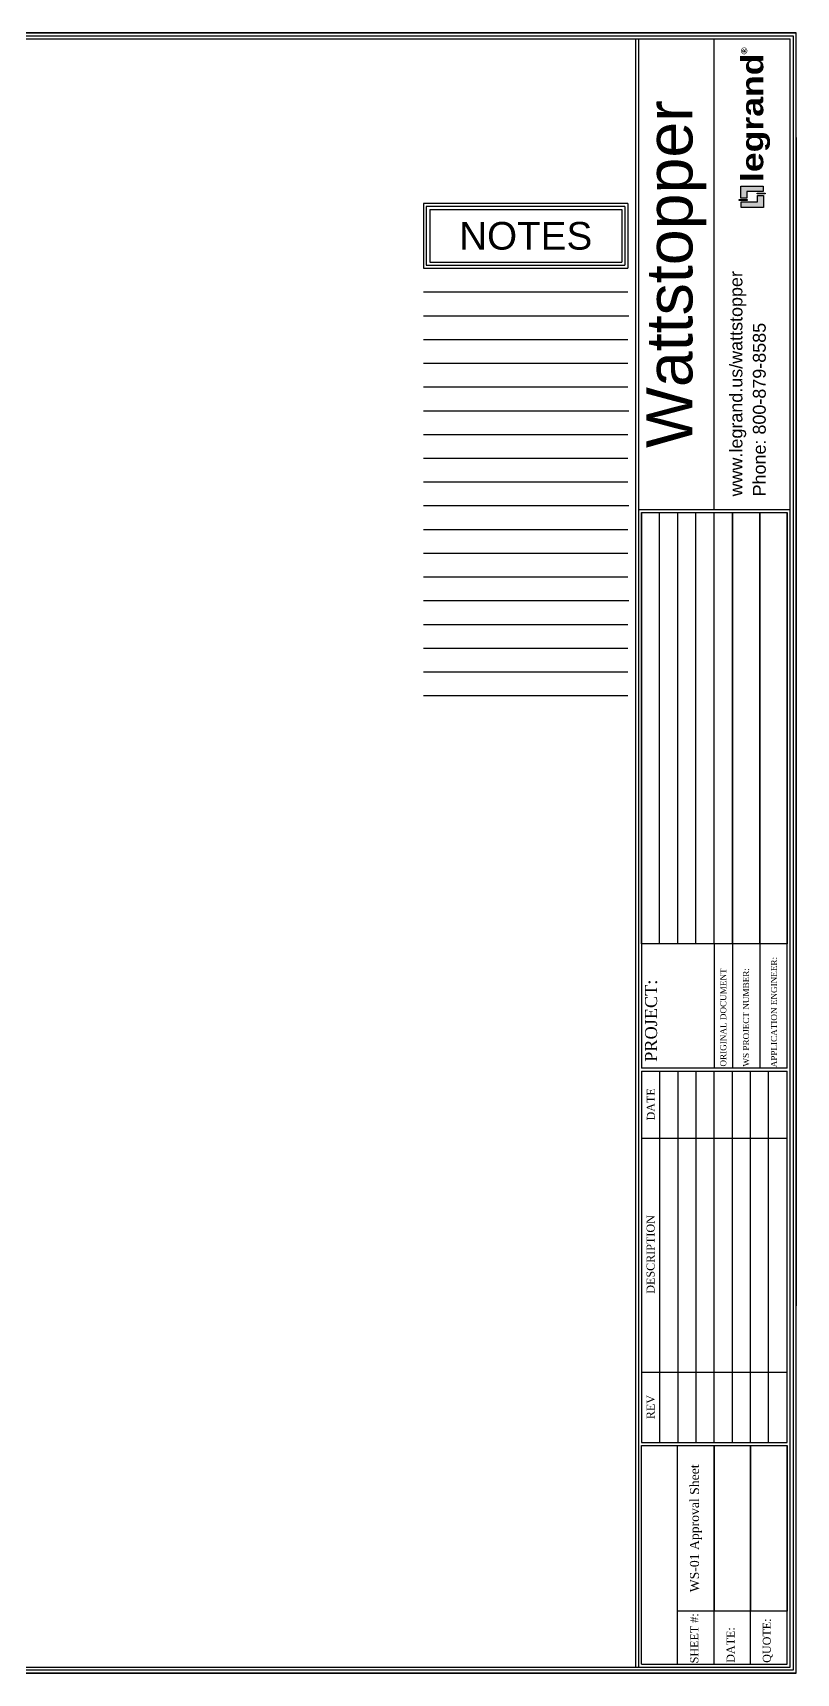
# Paper-space layout 'COMPANY 36 X 48' of a CAD drawing. Header units: inches. Extents: x -0.4 to 47.6, y 0 to 36.
# Drawn here: x 30.8 to 47.57, y 0 to 36 of the extents above; entities that cross this region are included whole.
import ezdxf
from ezdxf.enums import TextEntityAlignment as Align

# ---------------------------------------------------------------- set-up
doc = ezdxf.new("R2010")
doc.units = ezdxf.units.IN
doc.header["$MEASUREMENT"] = 0
doc.layers.add('_WS_WattStopper', color=160, linetype='Continuous')
doc.styles.add('Arial', font='arial.ttf', dxfattribs={"height": 0.1875})
doc.styles.add('Legrand', font='ariblk.ttf', dxfattribs={"height": 0.1875})
doc.styles.add('WS8th', font='complex.shx', dxfattribs={"height": 0.1875})
doc.styles.add('WSTB', font='times.ttf')

# ---------------------------------------------------------------- blocks, each defined once
blk = doc.blocks.new('*U19')
at = {"layer": '_WS_WattStopper'}
h = blk.add_hatch(color=256, dxfattribs=at)
h.dxf.hatch_style = 1
h.paths.add_polyline_path([(47.279, 32.166), (47.279, 32.432), (47.147, 32.432), (47.147, 32.288), (46.788, 32.288), (46.788, 32.166)])
h.paths.add_polyline_path([(47.145, 32.482), (47.145, 32.464), (47.319, 32.464), (47.319, 32.482)])
h.paths.add_polyline_path([(46.92, 32.321), (46.92, 32.339), (46.746, 32.339), (46.746, 32.321)])
h.paths.add_polyline_path([(46.918, 32.514), (47.277, 32.514), (47.277, 32.637), (46.786, 32.637), (46.786, 32.371), (46.918, 32.371)])
at = {"layer": '_WS_WattStopper', "linetype": 'Continuous'}
for p, q in [((48, 36), (0, 36)), ((0.066, 35.934), (47.934, 35.934)), ((0.133, 35.867), (47.867, 35.867)), ((1.154, 36), (48, 36))]:
    blk.add_line(p, q, dxfattribs=at)
at = {"layer": '_WS_WattStopper'}
for p, q in [((44.466, 35.867), (44.466, 0.133)), ((44.532, 35.867), (44.532, 0.133)), ((46.2, 25.541), (46.2, 35.867)), ((47.867, 0.133), (47.867, 35.867)), ((47.934, 35.934), (47.934, 0.066)), ((48, 0), (48, 36)), ((48, 33.703), (48, 8.063)), ((44.299, 32.252), (39.811, 32.252)), ((39.811, 32.252), (39.811, 30.833)), ((44.233, 32.185), (39.874, 32.185)), ((39.874, 32.185), (39.874, 30.9)), ((39.95, 32.119), (44.166, 32.119)), ((39.95, 32.119), (39.95, 30.964)), ((44.166, 32.119), (44.166, 30.964)), ((44.233, 32.185), (44.233, 30.9)), ((44.299, 32.252), (44.299, 30.833)), ((39.95, 30.964), (44.166, 30.964)), ((39.811, 30.833), (44.299, 30.833)), ((39.874, 30.9), (44.233, 30.9)), ((39.811, 30.312), (44.299, 30.312)), ((39.811, 29.791), (44.32, 29.791)), ((39.811, 29.27), (44.299, 29.27)), ((39.811, 28.749), (44.299, 28.749)), ((39.811, 28.228), (44.299, 28.228)), ((39.811, 27.707), (44.32, 27.707)), ((39.811, 27.186), (44.299, 27.186)), ((39.811, 26.665), (44.299, 26.665)), ((39.811, 26.144), (44.299, 26.144)), ((39.811, 25.623), (44.32, 25.623)), ((44.532, 25.541), (47.867, 25.541)), ((44.598, 25.475), (47.801, 25.475)), ((44.598, 25.475), (44.598, 13.277)), ((44.998, 16.003), (44.998, 25.475)), ((45.398, 16.003), (45.398, 25.475)), ((45.798, 16.003), (45.798, 25.475)), ((46.198, 16.003), (46.198, 25.475)), ((47.801, 13.277), (47.801, 25.475)), ((39.811, 25.102), (44.299, 25.102)), ((39.811, 24.581), (44.299, 24.581)), ((39.811, 24.06), (44.299, 24.06)), ((39.811, 23.539), (44.32, 23.539)), ((39.811, 23.018), (44.299, 23.018)), ((39.811, 22.497), (44.299, 22.497)), ((39.811, 21.976), (44.299, 21.976)), ((39.811, 21.455), (44.299, 21.455)), ((46.198, 16.003), (46.198, 13.277)), ((46.598, 16.003), (46.598, 13.277)), ((47.199, 16.003), (47.199, 13.277)), ((47.801, 13.277), (44.598, 13.277)), ((44.598, 13.21), (47.801, 13.21)), ((44.598, 13.21), (44.598, 5.066)), ((45.005, 5.066), (45.005, 13.21)), ((45.403, 5.066), (45.403, 13.21)), ((45.802, 5.066), (45.802, 13.21)), ((46.2, 5.066), (46.2, 13.21)), ((46.598, 5.066), (46.598, 13.21)), ((46.996, 5.066), (46.996, 13.21)), ((47.394, 5.066), (47.394, 13.21)), ((47.801, 5.066), (47.801, 13.21)), ((44.598, 11.74), (47.801, 11.74)), ((44.598, 6.603), (47.801, 6.603)), ((44.598, 5.066), (47.801, 5.066)), ((44.598, 5), (47.801, 5)), ((44.598, 0.199), (44.598, 5)), ((45.395, 0.199), (45.395, 5)), ((45.395, 0.199), (45.395, 5)), ((46.2, 0.199), (46.2, 5)), ((46.2, 0.199), (46.2, 5)), ((46.996, 0.199), (46.996, 5)), ((47.801, 0.199), (47.801, 5)), ((47.801, 0.199), (47.801, 5)), ((0, 0), (48, 0)), ((47.934, 0.066), (0.066, 0.066)), ((0.133, 0.133), (47.867, 0.133)), ((44.598, 0.199), (47.801, 0.199)), ((48, 0), (0, 0))]:
    blk.add_line(p, q, dxfattribs=at)
for points in [[(46.918, 32.514), (46.918, 32.371), (46.786, 32.371), (46.786, 32.637), (47.277, 32.637), (47.277, 32.514)], [(47.147, 32.288), (47.147, 32.432), (47.279, 32.432), (47.279, 32.166), (46.788, 32.166), (46.788, 32.288)], [(47.145, 32.464), (47.145, 32.482), (47.319, 32.482), (47.319, 32.464)], [(46.92, 32.339), (46.92, 32.321), (46.746, 32.321), (46.746, 32.339)], [(44.598, 25.475), (46.598, 25.475), (46.598, 16.003), (44.598, 16.003)], [(46.598, 25.475), (47.199, 25.475), (47.199, 16.003), (46.598, 16.003)], [(47.199, 25.475), (47.801, 25.475), (47.801, 16.003), (47.199, 16.003)]]:
    blk.add_lwpolyline(points, close=True, dxfattribs=at)
for points in [[(46.2, 5), (46.2, 1.359), (45.395, 1.359), (45.395, 5)], [(46.996, 5), (46.996, 1.359), (46.2, 1.359), (46.2, 5)], [(47.801, 5), (47.801, 1.359), (46.996, 1.359), (46.996, 5)]]:
    blk.add_lwpolyline(points, dxfattribs=at)
for s, height, style, p in [('®', 0.133, 'Legrand', (46.923, 35.525)), ('APPLICATION ENGINEER:', 0.13265, 'WSTB', (47.578, 13.297)), ('PROJECT:', 0.2654, 'WSTB', (44.943, 13.417)), ('ORIGINAL DOCUMENT', 0.1327, 'WSTB', (46.463, 13.313)), ('WS PROJECT NUMBER:', 0.1327, 'WSTB', (46.964, 13.313)), ('DATE', 0.1756, 'WSTB', (44.894, 12.13)), ('DESCRIPTION', 0.17557, 'WSTB', (44.888, 8.328)), ('REV', 0.1756, 'WSTB', (44.888, 5.575)), ('SHEET #:', 0.1756, 'WSTB', (45.849, 0.216)), ('QUOTE:', 0.1756, 'WSTB', (47.441, 0.228)), ('DATE:', 0.1756, 'WSTB', (46.645, 0.228))]:
    blk.add_text(s, height=height, rotation=90, dxfattribs=dict(at, style=style)).set_placement(p)
at = {"layer": '_WS_WattStopper', "style": 'Legrand'}
blk.add_text('legrand', height=0.4881, rotation=90, dxfattribs=at).set_placement((47.032, 32.726), align=Align.MIDDLE_LEFT)
at = {"layer": '_WS_WattStopper', "rotation": 90}
for s, width, insert, char_height, attachment_point, style in [('\\A2;{\\fArial|b0|i0|c0|p34;\\H5.3333x;Wattstopper}', 0.68888, (45.366, 30.704), 0.19, 5, 'Arial'), ('\\A2;{\\fArial|b0|i0|c0|p34;\\H5.3333x;www.legrand.us/wattstopper}', 6.42662, (46.719, 25.826), 0.05284, 4, 'WS8th'), ('\\A2;{\\fArial|b0|i0|c0|p34;\\H5.3333x;Phone: 800-879-8585}', 6.42662, (47.191, 25.826), 0.05284, 4, 'WS8th')]:
    blk.add_mtext_dynamic_manual_height_columns(s, width=width, gutter_width=0.938, heights=[0], dxfattribs=dict(at, insert=insert, char_height=char_height, attachment_point=attachment_point, style=style))
at = {"layer": '_WS_WattStopper', "insert": (42.058, 31.541), "char_height": 0.60758, "attachment_point": 5, "style": 'WSTB'}
blk.add_mtext_dynamic_manual_height_columns('{\\f@Arial Unicode MS|b0|i0|c0|p34;NOTES}', width=3.24622, gutter_width=1, heights=[0], dxfattribs=at)
at = {"layer": '_WS_WattStopper', "insert": (45.797, 3.179), "char_height": 0.19906, "width": 3.64104, "attachment_point": 5, "rotation": 90, "style": 'WSTB'}
blk.add_mtext('WS-01 Approval Sheet', dxfattribs=at)
at = {"layer": '_WS_WattStopper', "style": 'WSTB'}
for tag, height, p in [('DOCUMENT', 0.199, (46.398, 20.831)), ('PROJECT1', 0.199, (44.798, 20.831)), ('PROJECT2', 0.199, (45.198, 20.831)), ('PROJECT3', 0.199, (45.598, 20.831)), ('PROJECT4', 0.199, (45.999, 20.831)), ('NAME', 0.199, (47.5, 20.831)), ('PRJB', 0.199, (46.899, 20.831)), ('REVISION_1', 0.126, (45.204, 12.475)), ('REVISION_2', 0.126, (45.602, 12.475)), ('REVISION_3', 0.126, (46.001, 12.475)), ('REVISION_4', 0.126, (46.399, 12.475)), ('REVISION_5', 0.126, (46.794, 12.475)), ('REVISION_6', 0.126, (47.195, 12.475)), ('REVISION_7', 0.126, (47.593, 12.475)), ('REVISION_1_DESC', 0.126, (45.204, 9.171)), ('REVISION_2_DESC', 0.126, (45.602, 9.171)), ('REVISION_3_DESC', 0.126, (46.001, 9.171)), ('REVISION_4_DESC', 0.126, (46.399, 9.171)), ('REVISION_5_DESC', 0.126, (46.797, 9.171)), ('REVISION_6_DESC', 0.126, (47.195, 9.171)), ('QUOTE', 0.199, (47.394, 3.179)), ('DATE', 0.199, (46.598, 3.179))]:
    blk.add_attdef(tag, text='', height=height, rotation=90, dxfattribs=at).set_placement(p, align=Align.MIDDLE_CENTER)

psp = doc.layouts.new('COMPANY 36 X 48')

# ---------------------------------------------------------------- block references
at = {"layer": '_WS_WattStopper'}
psp.add_blockref('*U19', (-0.432, 0), dxfattribs=at)

doc.saveas('drawing.dxf')
